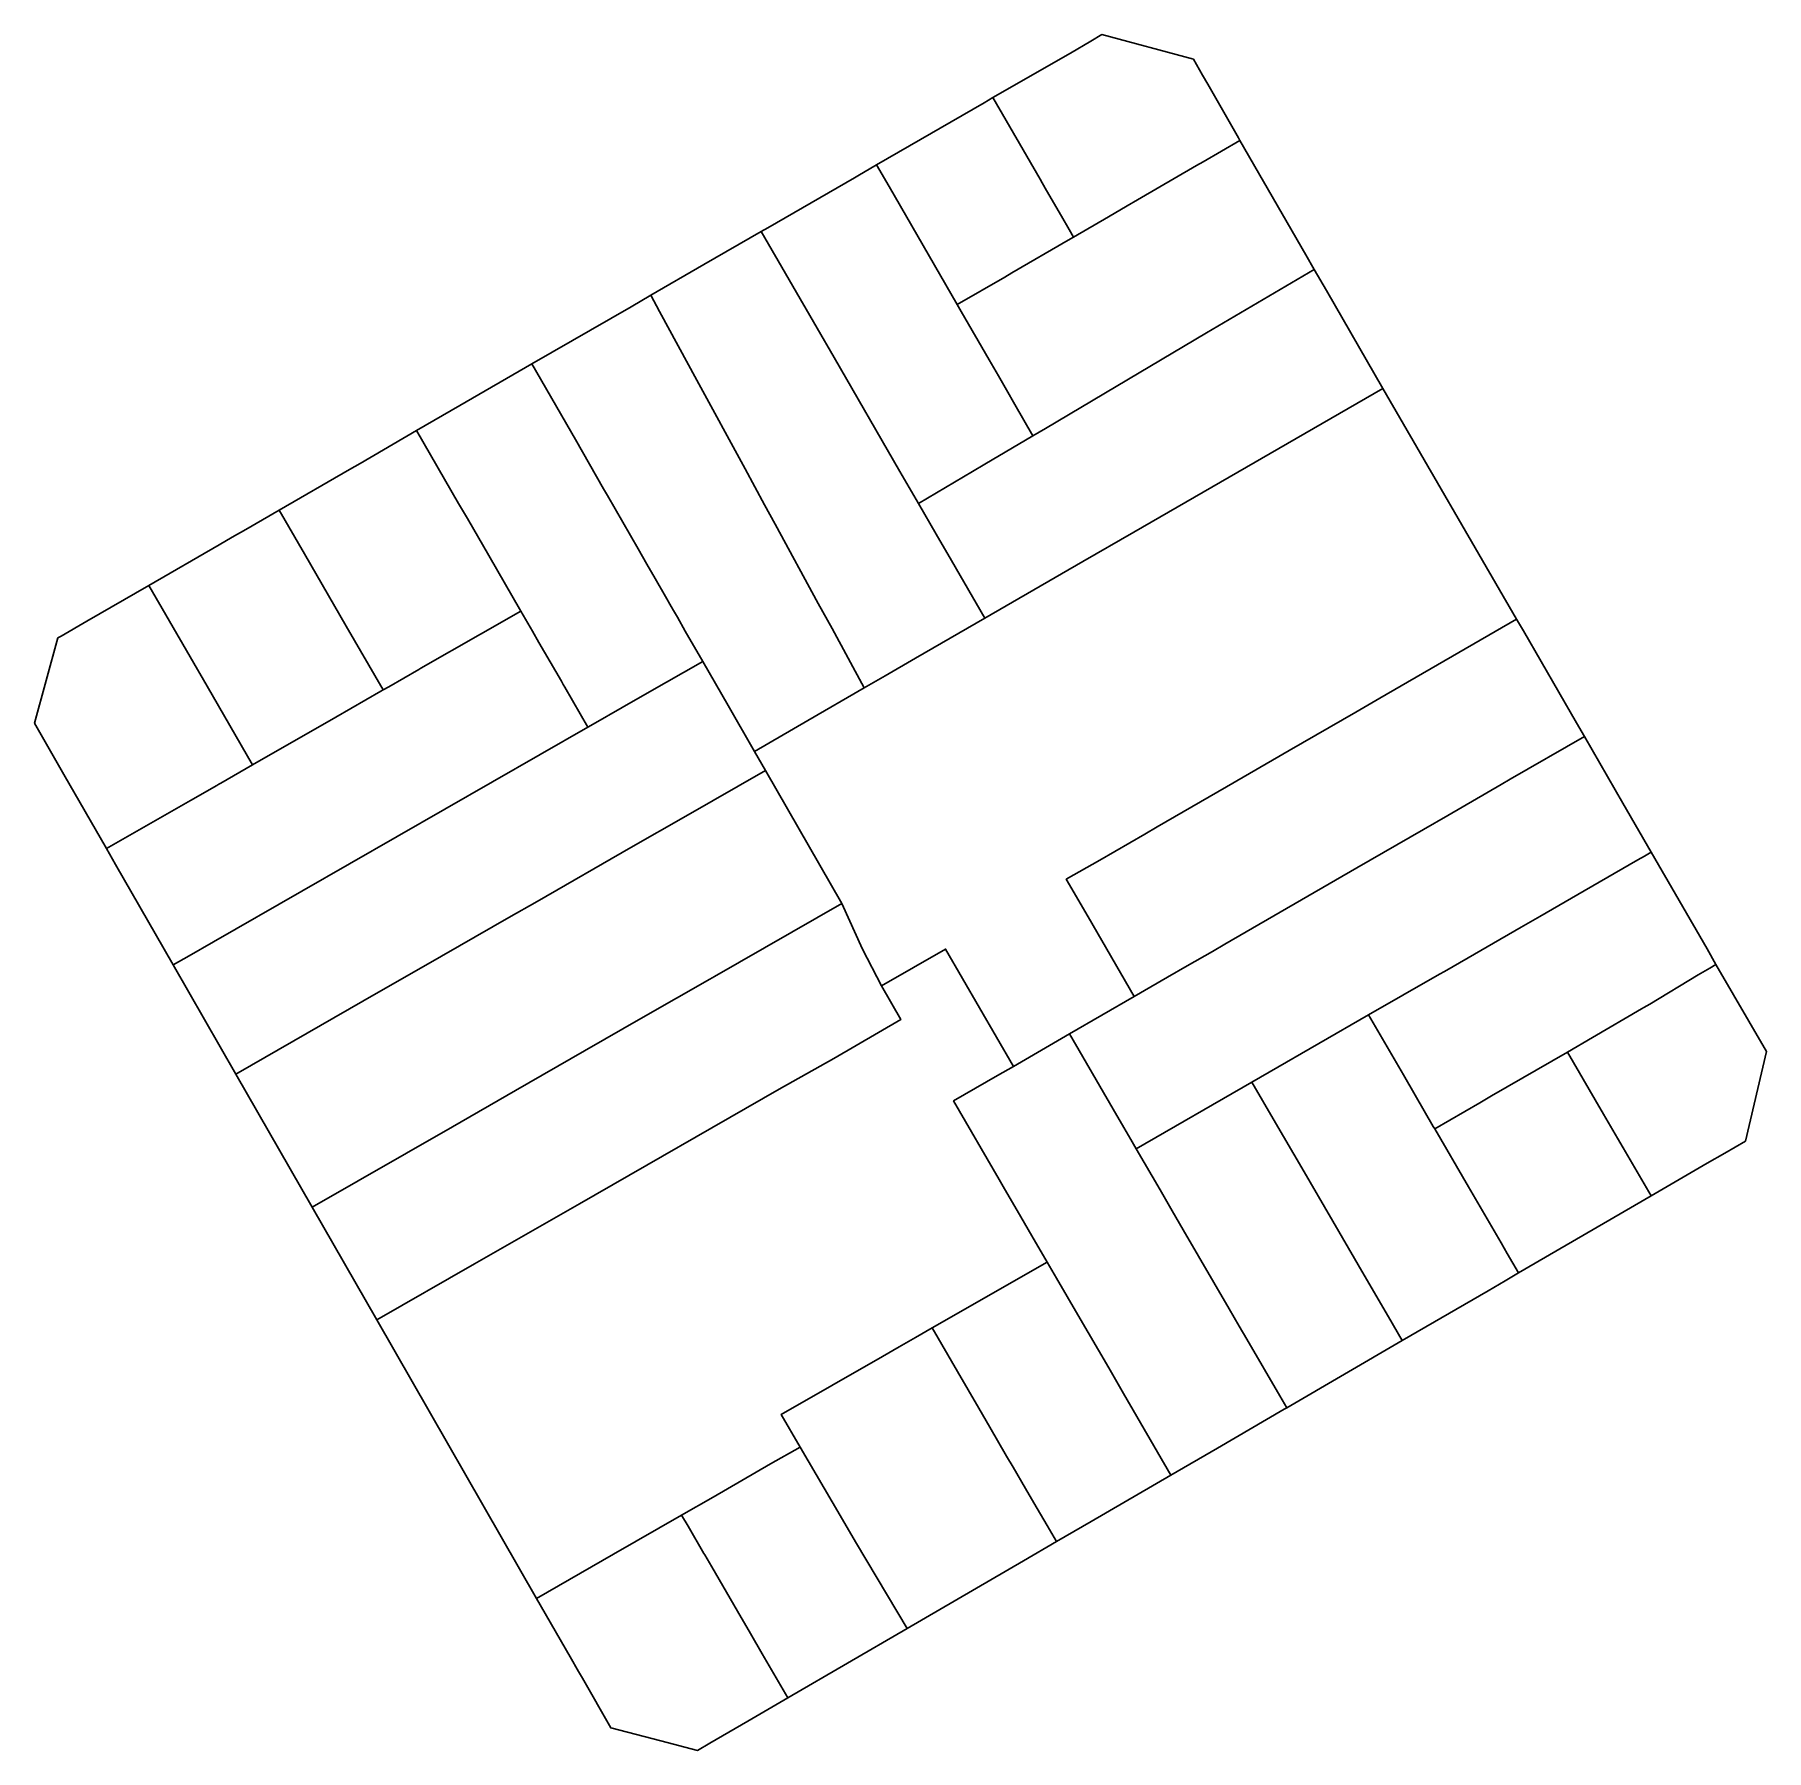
# Model space of a CAD drawing. Header units: inches. Extents: x 97471 to 97583, y 107316 to 107427.
import ezdxf

# ---------------------------------------------------------------- set-up
doc = ezdxf.new("R2010")
doc.units = ezdxf.units.IN
doc.header["$MEASUREMENT"] = 0

msp = doc.modelspace()

# ---------------------------------------------------------------- linework, layer by layer
for points in [[(97533.33, 107423.32), (97538.35, 107426.21), (97539.67, 107426.98), (97540.4, 107427.4), (97546.32, 107425.82), (97546.92, 107424.77), (97547.26, 107424.19), (97549.24, 107420.72), (97549.34, 107420.54), (97546.96, 107419.16), (97546.53, 107418.91), (97542.71, 107416.69), (97542.04, 107416.3), (97540.82, 107415.6), (97538.55, 107414.28), (97538.27, 107414.78), (97537.77, 107415.63), (97536.8, 107417.31), (97536.52, 107417.79), (97536.39, 107418.03), (97533.33, 107423.32)], [(97525.79, 107418.96), (97526.51, 107419.38), (97532.77, 107422.99), (97533.33, 107423.32), (97536.39, 107418.03), (97536.52, 107417.79), (97536.8, 107417.31), (97537.77, 107415.63), (97538.27, 107414.78), (97538.55, 107414.28), (97538.21, 107414.08), (97534.55, 107411.96), (97534.1, 107411.69), (97531.02, 107409.91), (97526.6, 107417.56), (97525.79, 107418.96)], [(97531.02, 107409.91), (97534.1, 107411.69), (97534.55, 107411.96), (97538.21, 107414.08), (97538.55, 107414.28), (97540.82, 107415.6), (97542.04, 107416.3), (97542.71, 107416.69), (97546.53, 107418.91), (97546.96, 107419.16), (97549.34, 107420.54), (97553.61, 107413.13), (97554.15, 107412.19), (97547.17, 107408.07), (97541.33, 107404.61), (97536.73, 107401.89), (97535.93, 107401.41), (97534.76, 107403.43), (97534.21, 107404.38), (97533.69, 107405.29), (97533.09, 107406.32), (97531.27, 107409.46), (97531.02, 107409.91)], [(97518.32, 107414.64), (97518.74, 107414.88), (97524.36, 107418.13), (97524.57, 107418.25), (97525.79, 107418.96), (97526.6, 107417.56), (97531.02, 107409.91), (97531.27, 107409.46), (97533.09, 107406.32), (97533.69, 107405.29), (97534.21, 107404.38), (97534.76, 107403.43), (97535.93, 107401.41), (97532.8, 107399.56), (97532.01, 107399.09), (97528.51, 107397.02), (97527.3, 107399.1), (97523.04, 107406.48), (97521.94, 107408.38), (97518.32, 107414.64)], [(97511.16, 107410.51), (97514.61, 107412.5), (97518.32, 107414.64), (97521.94, 107408.38), (97523.04, 107406.48), (97527.3, 107399.1), (97528.51, 107397.02), (97529.65, 107395.04), (97530.64, 107393.33), (97532.8, 107389.58), (97529.45, 107387.64), (97528.32, 107386.99), (97526.36, 107385.86), (97524.99, 107385.07), (97522.91, 107388.91), (97522.01, 107390.55), (97519.23, 107395.68), (97518.54, 107396.94), (97517.27, 107399.27), (97514.15, 107405.01), (97511.73, 107409.47), (97511.16, 107410.51)], [(97528.51, 107397.02), (97532.01, 107399.09), (97532.8, 107399.56), (97535.93, 107401.41), (97536.73, 107401.89), (97541.33, 107404.61), (97547.17, 107408.07), (97554.15, 107412.19), (97554.94, 107410.83), (97558.6, 107404.48), (97542.46, 107395.16), (97539.17, 107393.26), (97532.8, 107389.58), (97530.64, 107393.33), (97529.65, 107395.04), (97528.51, 107397.02)], [(97503.46, 107406.06), (97509.89, 107409.77), (97511.16, 107410.51), (97511.73, 107409.47), (97514.15, 107405.01), (97517.27, 107399.27), (97518.54, 107396.94), (97519.23, 107395.68), (97522.01, 107390.55), (97522.91, 107388.91), (97524.99, 107385.07), (97521.34, 107382.96), (97517.88, 107380.96), (97516.17, 107383.94), (97514.53, 107386.79), (97513.4, 107388.75), (97512.89, 107389.65), (97512.63, 107390.09), (97512.49, 107390.35), (97512.12, 107390.99), (97511.45, 107392.16), (97510.91, 107393.09), (97510.34, 107394.08), (97508.36, 107397.53), (97508.11, 107397.97), (97506.28, 107401.16), (97503.46, 107406.06)], [(97495.99, 107401.74), (97498.79, 107403.36), (97503.46, 107406.06), (97506.28, 107401.16), (97508.11, 107397.97), (97508.36, 107397.53), (97510.34, 107394.08), (97510.91, 107393.09), (97511.45, 107392.16), (97512.12, 107390.99), (97512.49, 107390.35), (97512.63, 107390.09), (97512.89, 107389.65), (97513.4, 107388.75), (97514.53, 107386.79), (97510.94, 107384.73), (97509.31, 107383.8), (97507.44, 107382.72), (97507.09, 107382.53), (97505.59, 107385.12), (97505.49, 107385.29), (97505.37, 107385.51), (97503.91, 107388.02), (97503.49, 107388.75), (97502.74, 107390.05), (97500.66, 107393.66), (97499.28, 107396.04), (97498.71, 107397.02), (97495.99, 107401.74)], [(97526.12, 107365.76), (97524.89, 107368.15), (97523.54, 107371.11), (97518.59, 107379.73), (97517.88, 107380.96), (97521.34, 107382.96), (97524.99, 107385.07), (97526.36, 107385.86), (97528.32, 107386.99), (97529.45, 107387.64), (97532.8, 107389.58), (97539.17, 107393.26), (97542.46, 107395.16), (97558.6, 107404.48), (97567.27, 107389.52), (97558.41, 107384.4), (97556.84, 107383.5), (97552.53, 107381.01), (97548.46, 107378.66), (97543.98, 107376.07), (97543.17, 107375.6), (97540.26, 107373.92), (97538.09, 107372.67), (97539.5, 107370.24), (97542.48, 107365.07), (97538.29, 107362.65), (97534.66, 107360.55), (97530.27, 107368.15), (97526.12, 107365.76)], [(97487.09, 107396.59), (97491.65, 107399.23), (97492.33, 107399.62), (97495.99, 107401.74), (97498.71, 107397.02), (97499.28, 107396.04), (97500.66, 107393.66), (97502.74, 107390.05), (97500.14, 107388.56), (97496.27, 107386.34), (97496.14, 107386.26), (97494.19, 107385.15), (97493.82, 107384.94), (97491.42, 107389.08), (97488.73, 107393.75), (97487.09, 107396.59)], [(97478.64, 107391.71), (97483.19, 107394.34), (97484.03, 107394.83), (97484.92, 107395.34), (97487.09, 107396.59), (97488.73, 107393.75), (97491.42, 107389.08), (97493.82, 107384.94), (97493.67, 107384.85), (97490.76, 107383.18), (97485.36, 107380.08), (97482.41, 107385.18), (97481.31, 107387.09), (97478.64, 107391.71)], [(97474.63, 107389.39), (97478.64, 107391.71), (97481.31, 107387.09), (97482.41, 107385.18), (97485.36, 107380.08), (97483.3, 107378.9), (97483.17, 107378.83), (97483.04, 107378.75), (97481.34, 107377.78), (97475.9, 107374.66), (97473.14, 107379.47), (97471.5, 107382.33), (97471.24, 107382.79), (97472.75, 107388.31), (97472.96, 107388.43), (97474.63, 107389.39)], [(97475.9, 107374.66), (97481.34, 107377.78), (97483.04, 107378.75), (97483.17, 107378.83), (97483.3, 107378.9), (97485.36, 107380.08), (97490.76, 107383.18), (97493.67, 107384.85), (97493.82, 107384.94), (97494.19, 107385.15), (97496.14, 107386.26), (97496.27, 107386.34), (97500.14, 107388.56), (97502.74, 107390.05), (97503.49, 107388.75), (97503.91, 107388.02), (97505.37, 107385.51), (97505.49, 107385.29), (97505.59, 107385.12), (97507.09, 107382.53), (97488.55, 107371.9), (97482.84, 107368.62), (97481.26, 107367.72), (97480.22, 107367.12), (97479.64, 107368.15), (97476.49, 107373.64), (97475.9, 107374.66)], [(97538.09, 107372.67), (97540.26, 107373.92), (97543.17, 107375.6), (97543.98, 107376.07), (97548.46, 107378.66), (97552.53, 107381.01), (97556.84, 107383.5), (97558.41, 107384.4), (97567.27, 107389.52), (97567.71, 107388.76), (97571.15, 107382.8), (97571.66, 107381.92), (97566.86, 107379.15), (97566.27, 107378.81), (97562.8, 107376.8), (97561.23, 107375.9), (97556.92, 107373.41), (97548.37, 107368.47), (97547.56, 107368), (97545.93, 107367.06), (97544.65, 107366.32), (97542.48, 107365.07), (97539.5, 107370.24), (97538.09, 107372.67)], [(97517.88, 107380.96), (97518.59, 107379.73), (97513.43, 107376.77), (97509.87, 107374.73), (97503.8, 107371.24), (97501.96, 107370.19), (97496.59, 107367.11), (97493.37, 107365.27), (97485.29, 107360.63), (97484.28, 107360.05), (97480.22, 107367.12), (97481.26, 107367.72), (97482.84, 107368.62), (97488.55, 107371.9), (97507.09, 107382.53), (97507.44, 107382.72), (97509.31, 107383.8), (97510.94, 107384.73), (97514.53, 107386.79), (97516.17, 107383.94), (97517.88, 107380.96)], [(97562.12, 107366.43), (97557.68, 107363.88), (97551.23, 107360.17), (97550.12, 107359.52), (97542.62, 107355.2), (97542.27, 107355.81), (97541.82, 107356.59), (97541.13, 107357.77), (97538.29, 107362.65), (97542.48, 107365.07), (97544.65, 107366.32), (97545.93, 107367.06), (97547.56, 107368), (97548.37, 107368.47), (97556.92, 107373.41), (97561.23, 107375.9), (97562.8, 107376.8), (97566.27, 107378.81), (97566.86, 107379.15), (97571.66, 107381.92), (97574.15, 107377.6), (97575.99, 107374.42), (97575.56, 107374.18), (97575.12, 107373.93), (97571.65, 107371.93), (97568.78, 107370.27), (97567.57, 107369.57), (97562.74, 107366.79), (97562.12, 107366.43)], [(97493.37, 107365.27), (97496.59, 107367.11), (97501.96, 107370.19), (97503.8, 107371.24), (97509.87, 107374.73), (97513.43, 107376.77), (97518.59, 107379.73), (97523.54, 107371.11), (97515.29, 107366.37), (97514.99, 107366.2), (97510.68, 107363.74), (97506.87, 107361.55), (97502.39, 107358.98), (97498.32, 107356.64), (97489.22, 107351.43), (97484.28, 107360.05), (97485.29, 107360.63), (97493.37, 107365.27)], [(97572.19, 107362.41), (97570.56, 107361.47), (97565.65, 107358.63), (97564.89, 107358.19), (97561.96, 107356.51), (97561.87, 107356.66), (97560.7, 107358.68), (97559.93, 107360), (97557.68, 107363.88), (97562.12, 107366.43), (97562.74, 107366.79), (97567.57, 107369.57), (97568.78, 107370.27), (97571.65, 107371.93), (97575.12, 107373.93), (97575.56, 107374.18), (97575.99, 107374.42), (97579.61, 107368.16), (97580.18, 107367.16), (97579.78, 107366.92), (97579.33, 107366.65), (97579.03, 107366.47), (97575.89, 107364.59), (97575.51, 107364.37), (97575.35, 107364.27), (97572.19, 107362.41)], [(97493.41, 107344.12), (97489.22, 107351.43), (97498.32, 107356.64), (97502.39, 107358.98), (97506.87, 107361.55), (97510.68, 107363.74), (97514.99, 107366.2), (97515.29, 107366.37), (97523.54, 107371.11), (97524.89, 107368.15), (97526.12, 107365.76), (97527.37, 107363.59), (97523.02, 107361.06), (97519.48, 107359.07), (97506.55, 107351.65), (97501.71, 107348.88), (97499.74, 107347.75), (97493.41, 107344.12)], [(97493.41, 107344.12), (97499.74, 107347.75), (97501.71, 107348.88), (97506.55, 107351.65), (97519.48, 107359.07), (97523.02, 107361.06), (97527.37, 107363.59), (97526.12, 107365.76), (97530.27, 107368.15), (97534.66, 107360.55), (97533.62, 107359.95), (97530.78, 107358.31), (97533.74, 107353.22), (97534.09, 107352.61), (97534.9, 107351.22), (97535.86, 107349.57), (97536.85, 107347.87), (97529.4, 107343.6), (97528.31, 107342.98), (97527.25, 107342.37), (97526.18, 107341.75), (97519.62, 107338), (97520.85, 107335.88), (97518.93, 107334.79), (97515.2, 107332.64), (97513.16, 107331.48), (97508.74, 107328.94), (97503.76, 107326.08), (97493.41, 107344.12)], [(97580.18, 107367.16), (97583.45, 107361.51), (97582.09, 107355.71), (97580.75, 107354.93), (97579.62, 107354.27), (97575.98, 107352.16), (97574.17, 107355.27), (97573.81, 107355.89), (97572.9, 107357.45), (97572.35, 107358.39), (97570.56, 107361.47), (97572.19, 107362.41), (97575.35, 107364.27), (97575.51, 107364.37), (97575.89, 107364.59), (97579.03, 107366.47), (97579.33, 107366.65), (97579.78, 107366.92), (97580.18, 107367.16)], [(97558.96, 107344.32), (97557.38, 107347.03), (97555.36, 107350.52), (97553.35, 107353.98), (97551.65, 107356.9), (97550.12, 107359.52), (97551.23, 107360.17), (97557.68, 107363.88), (97559.93, 107360), (97560.7, 107358.68), (97561.87, 107356.66), (97561.96, 107356.51), (97564.15, 107352.75), (97566.26, 107349.12), (97566.66, 107348.43), (97567.39, 107347.17), (97566.52, 107346.66), (97565.42, 107346.01), (97559.86, 107342.78), (97558.96, 107344.32)], [(97530.78, 107358.31), (97533.62, 107359.95), (97534.66, 107360.55), (97538.29, 107362.65), (97541.13, 107357.77), (97541.82, 107356.59), (97542.27, 107355.81), (97542.62, 107355.2), (97544.16, 107352.55), (97544.95, 107351.19), (97545.67, 107349.95), (97548.65, 107344.84), (97549.3, 107343.71), (97549.79, 107342.87), (97551.92, 107339.21), (97552.37, 107338.43), (97552.2, 107338.33), (97547.88, 107335.82), (97544.87, 107334.07), (97541.8, 107339.35), (97540.84, 107341.01), (97538.84, 107344.45), (97537.46, 107346.83), (97536.85, 107347.87), (97535.86, 107349.57), (97534.9, 107351.22), (97534.09, 107352.61), (97533.74, 107353.22), (97530.78, 107358.31)], [(97570.56, 107361.47), (97572.35, 107358.39), (97572.9, 107357.45), (97573.81, 107355.89), (97574.17, 107355.27), (97575.98, 107352.16), (97567.39, 107347.17), (97566.66, 107348.43), (97566.26, 107349.12), (97564.15, 107352.75), (97561.96, 107356.51), (97564.89, 107358.19), (97565.65, 107358.63), (97570.56, 107361.47)], [(97544.16, 107352.55), (97542.62, 107355.2), (97550.12, 107359.52), (97551.65, 107356.9), (97553.35, 107353.98), (97555.36, 107350.52), (97557.38, 107347.03), (97558.96, 107344.32), (97559.86, 107342.78), (97552.37, 107338.43), (97551.92, 107339.21), (97549.79, 107342.87), (97549.3, 107343.71), (97548.65, 107344.84), (97545.67, 107349.95), (97544.95, 107351.19), (97544.16, 107352.55)], [(97539.7, 107331.06), (97537.45, 107329.76), (97536.84, 107330.81), (97535.99, 107332.27), (97535.45, 107333.2), (97534.65, 107334.57), (97534.22, 107335.3), (97533.13, 107337.18), (97532.41, 107338.41), (97531.04, 107340.77), (97529.4, 107343.6), (97536.85, 107347.87), (97537.46, 107346.83), (97538.84, 107344.45), (97540.84, 107341.01), (97541.8, 107339.35), (97544.87, 107334.07), (97539.7, 107331.06)], [(97519.62, 107338), (97526.18, 107341.75), (97527.25, 107342.37), (97528.31, 107342.98), (97529.4, 107343.6), (97531.04, 107340.77), (97532.41, 107338.41), (97533.13, 107337.18), (97534.22, 107335.3), (97534.65, 107334.57), (97535.45, 107333.2), (97535.99, 107332.27), (97536.84, 107330.81), (97537.45, 107329.76), (97535.31, 107328.51), (97527.78, 107324.13), (97524.5, 107329.64), (97522.92, 107332.34), (97520.85, 107335.88), (97519.62, 107338)], [(97527.78, 107324.13), (97520.05, 107319.64), (97518.39, 107322.48), (97517.63, 107323.8), (97516.79, 107325.24), (97515.11, 107328.12), (97514.66, 107328.9), (97514.61, 107328.99), (97513.58, 107330.75), (97513.16, 107331.48), (97515.2, 107332.64), (97518.93, 107334.79), (97520.85, 107335.88), (97522.92, 107332.34), (97524.5, 107329.64), (97527.78, 107324.13)], [(97503.76, 107326.08), (97508.74, 107328.94), (97513.16, 107331.48), (97513.58, 107330.75), (97514.61, 107328.99), (97514.66, 107328.9), (97515.11, 107328.12), (97516.79, 107325.24), (97517.63, 107323.8), (97518.39, 107322.48), (97520.05, 107319.64), (97517.46, 107318.13), (97514.98, 107316.69), (97514.2, 107316.23), (97511.81, 107316.85), (97508.57, 107317.69), (97506.73, 107320.9), (97506.48, 107321.34), (97505.93, 107322.29), (97503.76, 107326.08)]]:
    msp.add_lwpolyline(points)

doc.saveas('drawing.dxf')
